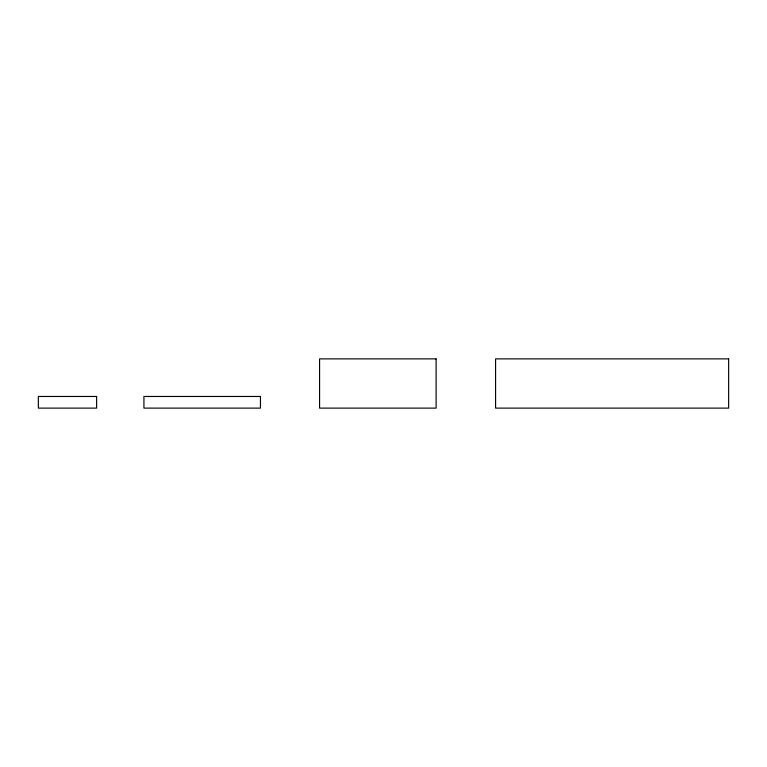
<?xml version="1.0" encoding="UTF-8"?>
<svg xmlns="http://www.w3.org/2000/svg" width="767" height="767" viewBox="0 0 767 767"><rect width="100%" height="100%" fill="white"/><g stroke="black" fill="none" stroke-linecap="round" stroke-linejoin="round"><path stroke-width="1.15" d="M436.116 358.879L319.58 358.879L319.58 408.121L436.116 408.121L436.116 358.879M728.65 358.879L495.587 358.879L495.587 408.121L728.65 408.121L728.65 358.879M96.613 396.462L38.35 396.462L38.35 408.121L96.613 408.121L96.613 396.462M260.454 396.462L143.928 396.462L143.928 408.121L260.454 408.121L260.454 396.462"/></g></svg>
